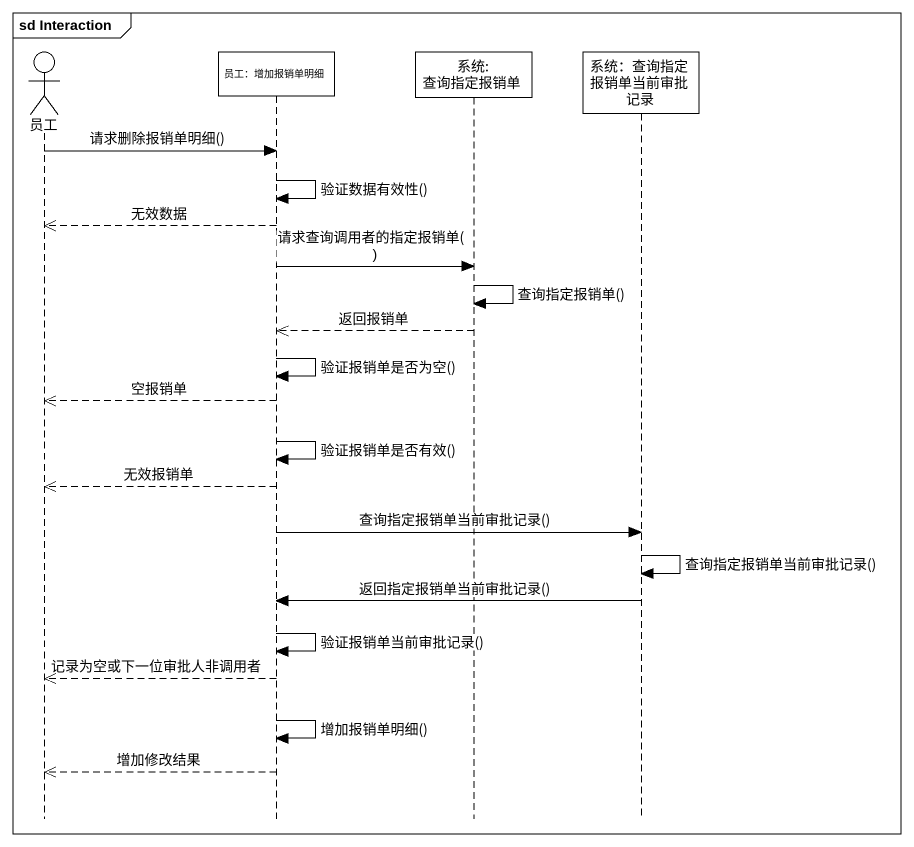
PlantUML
@startuml
mainframe sd Interaction
hide footbox
actor 员工
participant "员工：增加报销单明细" as 员工_增加报销单明细
participant "系统: 查询指定报销单" as 系统_查询指定报销单
participant "系统：查询指定报销单当前审批记录" as 系统_查询指定报销单当前审批记录

员工 -> 员工_增加报销单明细 : 请求删除报销单明细()
员工_增加报销单明细 -> 员工_增加报销单明细 : 验证数据有效性()
员工_增加报销单明细 -->> 员工 : 无效数据
员工_增加报销单明细 -> 系统_查询指定报销单 : 请求查询调用者的指定报销单()
系统_查询指定报销单 -> 系统_查询指定报销单 : 查询指定报销单()
系统_查询指定报销单 -->> 员工_增加报销单明细 : 返回报销单
员工_增加报销单明细 -> 员工_增加报销单明细 : 验证报销单是否为空()
员工_增加报销单明细 -->> 员工 : 空报销单
员工_增加报销单明细 -> 员工_增加报销单明细 : 验证报销单是否有效()
员工_增加报销单明细 -->> 员工 : 无效报销单
员工_增加报销单明细 -> 系统_查询指定报销单当前审批记录 : 查询指定报销单当前审批记录()
系统_查询指定报销单当前审批记录 -> 系统_查询指定报销单当前审批记录 : 查询指定报销单当前审批记录()
系统_查询指定报销单当前审批记录 -> 员工_增加报销单明细 : 返回指定报销单当前审批记录()
员工_增加报销单明细 -> 员工_增加报销单明细 : 验证报销单当前审批记录()
员工_增加报销单明细 -->> 员工 : 记录为空或下一位审批人非调用者
员工_增加报销单明细 -> 员工_增加报销单明细 : 增加报销单明细()
员工_增加报销单明细 -->> 员工 : 增加修改结果
@enduml
